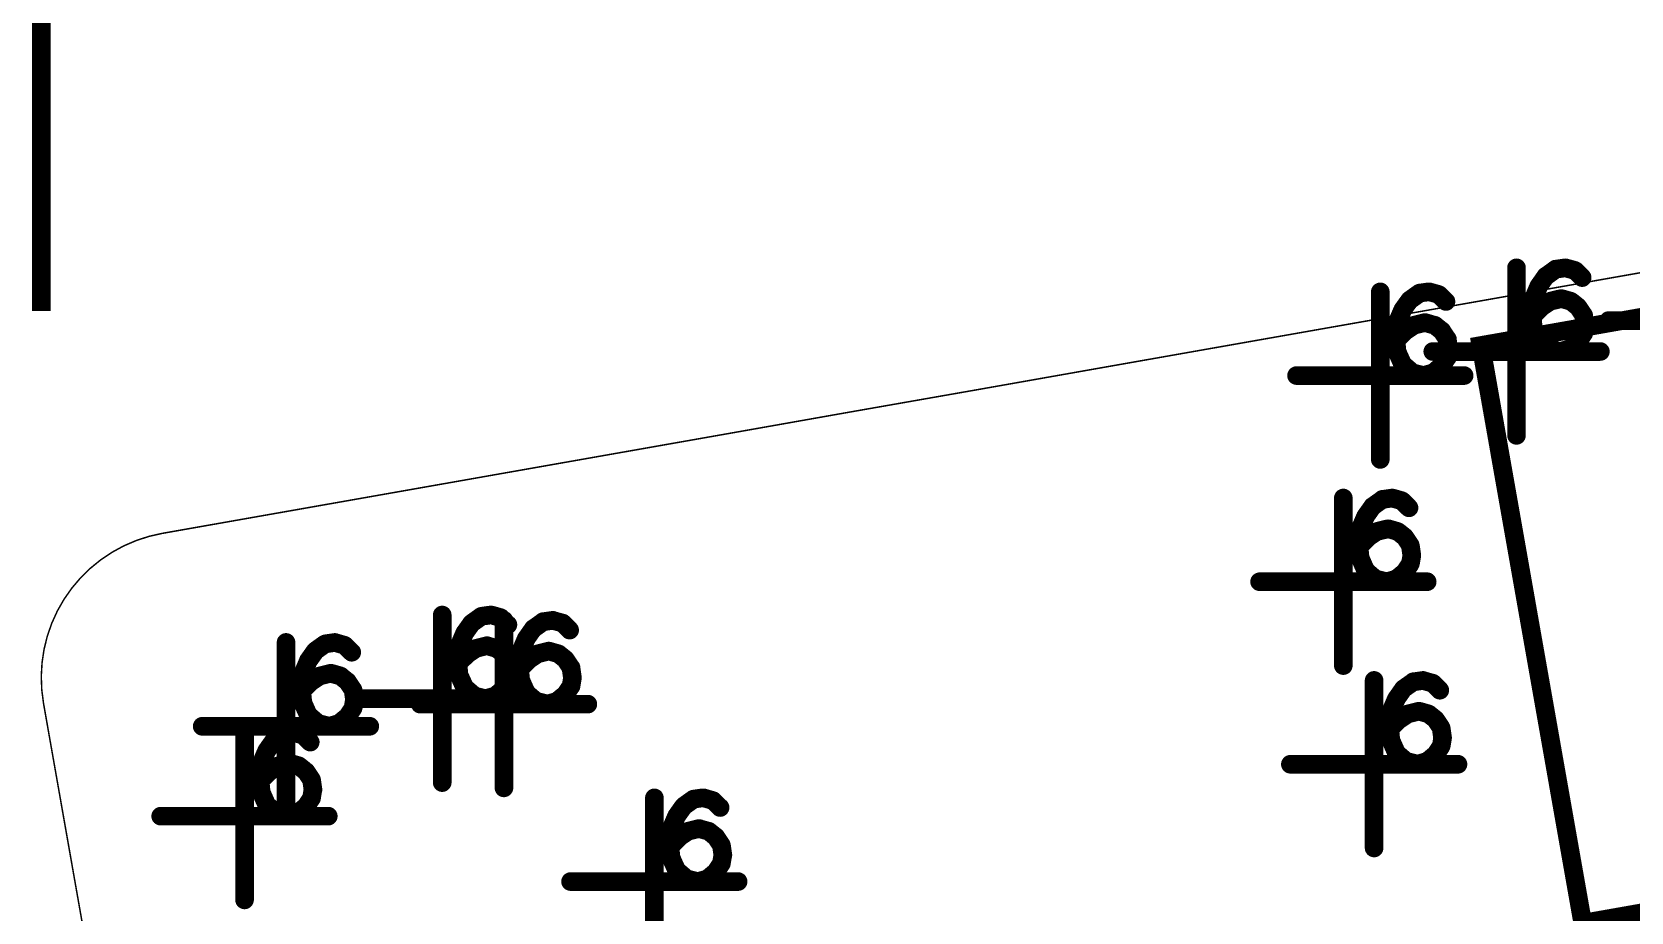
# Model space of a CAD drawing. Header units: millimetres. Extents: x 3885 to 4350, y -149 to 182.
# Drawn here: x 4103.57 to 4114.48, y 85.43 to 91.43 of the extents above; entities that cross this region are included whole.
import ezdxf

# ---------------------------------------------------------------- set-up
doc = ezdxf.new("R2010")
doc.units = ezdxf.units.MM
doc.header["$LTSCALE"] = 23.1
doc.layers.get('0').update_dxf_attribs({"linetype": 'CONTINUOUS'})

# ---------------------------------------------------------------- blocks, each defined once
blk = doc.blocks.new('PAD_R1')
at = {"const_width": 0.5}
blk.add_lwpolyline([(0.25, 0, 1), (-0.25, 0, 1)], format="xyb", close=True, dxfattribs=at)

msp = doc.modelspace()

# ---------------------------------------------------------------- linework, layer by layer
for points, const_width in [([(4103.635, 89.527), (4103.635, 127.212)], 0.127), ([(4113.695, 89.822), (4113.695, 88.679)], 0.127), ([(4113.892, 89.84), (4113.966, 89.737)], 0.0821), ([(4113.986, 89.88), (4114.004, 89.754)], 0.0672), ([(4114.079, 89.874), (4114.045, 89.751)], 0.0695), ([(4114.164, 89.824), (4114.074, 89.734)], 0.0675), ([(4113.058, 89.717), (4113.075, 89.591)], 0.0672), ([(4113.82, 89.768), (4113.923, 89.695)], 0.0818), ([(4112.766, 89.658), (4112.766, 88.515)], 0.127), ([(4112.891, 89.605), (4112.994, 89.531)], 0.0818), ([(4112.963, 89.677), (4113.037, 89.573)], 0.0821), ([(4113.15, 89.71), (4113.116, 89.588)], 0.0695), ([(4113.235, 89.66), (4113.145, 89.571)], 0.0675), ([(4113.751, 89.604), (4113.876, 89.585)], 0.0754), ([(4113.775, 89.69), (4113.892, 89.64)], 0.0727), ([(4113.86, 89.627), (4113.931, 89.522)], 0.0687), ([(4113.947, 89.665), (4113.977, 89.541)], 0.0785), ([(4114.051, 89.664), (4114.016, 89.542)], 0.0695), ([(4114.13, 89.624), (4114.051, 89.525)], 0.0609), ([(4112.846, 89.526), (4112.963, 89.476)], 0.0727), ([(4113.018, 89.501), (4113.049, 89.378)], 0.0785), ([(4113.122, 89.5), (4113.087, 89.378)], 0.0695), ([(4113.743, 89.554), (4113.868, 89.535)], 0.0754), ([(4113.788, 89.567), (4113.878, 89.477)], 0.0945), ([(4114.186, 89.562), (4114.081, 89.492)], 0.0687), ([(4112.814, 89.391), (4112.94, 89.372)], 0.0754), ([(4112.822, 89.44), (4112.947, 89.421)], 0.0754), ([(4112.86, 89.403), (4112.949, 89.313)], 0.0945), ([(4112.931, 89.464), (4113.002, 89.358)], 0.0687), ([(4113.202, 89.46), (4113.122, 89.361)], 0.0609), ([(4113.257, 89.398), (4113.152, 89.328)], 0.0687), ([(4113.742, 89.454), (4113.868, 89.466)], 0.0955), ([(4113.771, 89.344), (4113.887, 89.395)], 0.0939), ([(4114.22, 89.474), (4114.094, 89.456)], 0.0675), ([(4114.22, 89.392), (4114.095, 89.413)], 0.058), ([(4115.466, 89.462), (4114.323, 89.462)], 0.127), ([(4112.813, 89.29), (4112.939, 89.303)], 0.0955), ([(4114.267, 89.251), (4113.124, 89.251)], 0.127), ([(4113.291, 89.31), (4113.166, 89.292)], 0.0675), ([(4113.84, 89.25), (4113.922, 89.346)], 0.0879), ([(4113.937, 89.198), (4113.968, 89.322)], 0.0785), ([(4114.041, 89.199), (4114.007, 89.321)], 0.0692), ([(4114.126, 89.244), (4114.045, 89.342)], 0.0743), ([(4114.186, 89.31), (4114.081, 89.381)], 0.0687), ([(4112.842, 89.18), (4112.958, 89.232)], 0.0939), ([(4112.911, 89.086), (4112.994, 89.183)], 0.0879), ([(4113.198, 89.081), (4113.116, 89.179)], 0.0743), ([(4113.257, 89.147), (4113.152, 89.217)], 0.0687), ([(4113.291, 89.229), (4113.166, 89.25)], 0.058), ([(4113.338, 89.087), (4112.195, 89.087)], 0.127), ([(4113.008, 89.035), (4113.039, 89.158)], 0.0785), ([(4113.113, 89.035), (4113.078, 89.158)], 0.0692), ([(4112.805, 88.31), (4112.823, 88.184)], 0.0672), ([(4112.898, 88.304), (4112.863, 88.181)], 0.0695), ([(4112.514, 88.252), (4112.514, 87.109)], 0.127), ([(4112.639, 88.198), (4112.742, 88.125)], 0.0818), ([(4112.711, 88.27), (4112.784, 88.167)], 0.0821), ([(4112.983, 88.254), (4112.893, 88.164)], 0.0675), ([(4112.594, 88.12), (4112.711, 88.07)], 0.0727), ([(4112.766, 88.095), (4112.796, 87.971)], 0.0785), ([(4112.87, 88.094), (4112.835, 87.972)], 0.0695), ([(4112.562, 87.984), (4112.687, 87.965)], 0.0754), ([(4112.569, 88.034), (4112.695, 88.015)], 0.0754), ([(4112.607, 87.997), (4112.697, 87.907)], 0.0945), ([(4112.679, 88.057), (4112.749, 87.952)], 0.0687), ([(4112.949, 88.054), (4112.87, 87.955)], 0.0609), ([(4113.005, 87.992), (4112.9, 87.922)], 0.0687), ([(4112.561, 87.884), (4112.687, 87.897)], 0.0955), ([(4113.039, 87.904), (4112.913, 87.886)], 0.0675), ([(4112.59, 87.774), (4112.706, 87.825)], 0.0939), ([(4112.659, 87.68), (4112.741, 87.776)], 0.0879), ([(4112.756, 87.628), (4112.787, 87.752)], 0.0785), ([(4112.86, 87.629), (4112.825, 87.751)], 0.0692), ([(4112.945, 87.674), (4112.864, 87.772)], 0.0743), ([(4113.005, 87.74), (4112.9, 87.811)], 0.0687), ([(4113.039, 87.822), (4112.914, 87.843)], 0.058), ([(4113.086, 87.681), (4111.943, 87.681)], 0.127), ([(4106.369, 87.454), (4106.369, 86.311)], 0.127), ([(4106.566, 87.473), (4106.64, 87.37)], 0.0821), ([(4106.661, 87.513), (4106.678, 87.387)], 0.0672), ([(4106.754, 87.506), (4106.719, 87.384)], 0.0695), ([(4106.838, 87.456), (4106.748, 87.367)], 0.0675), ([(4106.79, 87.418), (4106.79, 86.275)], 0.127), ([(4106.987, 87.436), (4107.061, 87.333)], 0.0821), ([(4107.081, 87.476), (4107.099, 87.35)], 0.0672), ([(4107.174, 87.469), (4107.14, 87.347)], 0.0695), ([(4105.595, 87.325), (4105.613, 87.199)], 0.0672), ([(4105.688, 87.318), (4105.653, 87.196)], 0.0695), ([(4106.449, 87.322), (4106.566, 87.272)], 0.0727), ([(4106.494, 87.401), (4106.597, 87.327)], 0.0818), ([(4106.915, 87.364), (4107.018, 87.291)], 0.0818), ([(4107.259, 87.42), (4107.169, 87.33)], 0.0675), ([(4105.304, 87.267), (4105.304, 86.124)], 0.127), ([(4105.428, 87.213), (4105.532, 87.139)], 0.0818), ([(4105.5, 87.285), (4105.574, 87.182)], 0.0821), ([(4105.773, 87.268), (4105.683, 87.179)], 0.0675), ([(4106.425, 87.236), (4106.55, 87.217)], 0.0754), ([(4106.463, 87.199), (4106.552, 87.109)], 0.0945), ([(4106.534, 87.26), (4106.605, 87.154)], 0.0687), ([(4106.621, 87.297), (4106.652, 87.174)], 0.0785), ([(4106.725, 87.296), (4106.69, 87.174)], 0.0695), ([(4106.805, 87.256), (4106.725, 87.157)], 0.0609), ([(4106.846, 87.2), (4106.971, 87.18)], 0.0754), ([(4106.87, 87.286), (4106.987, 87.236)], 0.0727), ([(4106.955, 87.223), (4107.026, 87.117)], 0.0687), ([(4107.042, 87.26), (4107.072, 87.137)], 0.0785), ([(4107.146, 87.26), (4107.111, 87.138)], 0.0695), ([(4107.225, 87.22), (4107.146, 87.121)], 0.0609), ([(4105.384, 87.134), (4105.5, 87.084)], 0.0727), ([(4105.555, 87.109), (4105.586, 86.986)], 0.0785), ([(4105.66, 87.109), (4105.625, 86.986)], 0.0695), ([(4106.416, 87.086), (4106.542, 87.099)], 0.0955), ([(4106.417, 87.187), (4106.543, 87.168)], 0.0754), ([(4106.86, 87.194), (4106.755, 87.124)], 0.0687), ([(4106.894, 87.106), (4106.769, 87.088)], 0.0675), ([(4106.838, 87.15), (4106.963, 87.131)], 0.0754), ([(4106.883, 87.163), (4106.973, 87.073)], 0.0945), ([(4107.281, 87.158), (4107.176, 87.087)], 0.0687), ([(4105.352, 86.999), (4105.477, 86.98)], 0.0754), ([(4105.359, 87.048), (4105.485, 87.029)], 0.0754), ([(4105.397, 87.011), (4105.487, 86.922)], 0.0945), ([(4105.469, 87.072), (4105.539, 86.966)], 0.0687), ([(4105.739, 87.068), (4105.66, 86.969)], 0.0609), ([(4105.795, 87.006), (4105.689, 86.936)], 0.0687), ([(4106.445, 86.976), (4106.561, 87.028)], 0.0939), ([(4106.514, 86.882), (4106.597, 86.979)], 0.0879), ([(4106.86, 86.943), (4106.755, 87.013)], 0.0687), ([(4106.894, 87.025), (4106.769, 87.046)], 0.058), ([(4106.837, 87.05), (4106.963, 87.062)], 0.0955), ([(4106.866, 86.94), (4106.982, 86.991)], 0.0939), ([(4107.315, 87.07), (4107.189, 87.052)], 0.0675), ([(4107.315, 86.988), (4107.19, 87.009)], 0.058), ([(4112.724, 87.008), (4112.724, 85.865)], 0.127), ([(4112.921, 87.026), (4112.994, 86.923)], 0.0821), ([(4113.015, 87.066), (4113.033, 86.94)], 0.0672), ([(4113.108, 87.059), (4113.073, 86.937)], 0.0695), ([(4113.193, 87.01), (4113.103, 86.92)], 0.0675), ([(4105.35, 86.898), (4105.477, 86.911)], 0.0955), ([(4105.829, 86.918), (4105.703, 86.9)], 0.0675), ([(4106.941, 86.883), (4105.798, 86.883)], 0.127), ([(4107.362, 86.846), (4106.219, 86.846)], 0.127), ([(4106.611, 86.831), (4106.642, 86.954)], 0.0785), ([(4106.716, 86.831), (4106.681, 86.954)], 0.0692), ([(4106.801, 86.877), (4106.719, 86.975)], 0.0743), ([(4106.935, 86.846), (4107.017, 86.942)], 0.0879), ([(4107.032, 86.794), (4107.063, 86.918)], 0.0785), ([(4107.136, 86.795), (4107.102, 86.917)], 0.0692), ([(4107.221, 86.84), (4107.14, 86.938)], 0.0743), ([(4107.281, 86.906), (4107.176, 86.977)], 0.0687), ([(4112.804, 86.876), (4112.921, 86.826)], 0.0727), ([(4112.849, 86.954), (4112.952, 86.881)], 0.0818), ([(4105.379, 86.788), (4105.495, 86.84)], 0.0939), ([(4105.448, 86.694), (4105.531, 86.791)], 0.0879), ([(4105.546, 86.643), (4105.577, 86.766)], 0.0785), ([(4105.735, 86.689), (4105.654, 86.787)], 0.0743), ([(4105.795, 86.755), (4105.689, 86.825)], 0.0687), ([(4105.829, 86.837), (4105.703, 86.858)], 0.058), ([(4112.779, 86.79), (4112.905, 86.771)], 0.0754), ([(4112.889, 86.813), (4112.96, 86.707)], 0.0687), ([(4112.976, 86.85), (4113.006, 86.727)], 0.0785), ([(4113.08, 86.85), (4113.045, 86.728)], 0.0695), ([(4113.159, 86.81), (4113.08, 86.711)], 0.0609), ([(4105.875, 86.695), (4104.732, 86.695)], 0.127), ([(4105.021, 86.654), (4105.021, 85.511)], 0.127), ([(4105.217, 86.672), (4105.291, 86.569)], 0.0821), ([(4105.312, 86.712), (4105.33, 86.586)], 0.0672), ([(4105.405, 86.705), (4105.37, 86.583)], 0.0695), ([(4105.65, 86.644), (4105.615, 86.766)], 0.0692), ([(4112.771, 86.64), (4112.897, 86.652)], 0.0955), ([(4112.772, 86.74), (4112.897, 86.721)], 0.0754), ([(4112.817, 86.753), (4112.907, 86.663)], 0.0945), ([(4113.215, 86.748), (4113.11, 86.677)], 0.0687), ([(4113.249, 86.66), (4113.123, 86.642)], 0.0675), ([(4105.145, 86.6), (4105.249, 86.526)], 0.0818), ([(4105.49, 86.656), (4105.4, 86.566)], 0.0675), ([(4112.8, 86.53), (4112.916, 86.581)], 0.0939), ([(4113.215, 86.496), (4113.11, 86.567)], 0.0687), ([(4113.249, 86.578), (4113.124, 86.599)], 0.058), ([(4105.1, 86.522), (4105.217, 86.471)], 0.0727), ([(4105.186, 86.459), (4105.256, 86.353)], 0.0687), ([(4105.272, 86.496), (4105.303, 86.373)], 0.0785), ([(4105.376, 86.496), (4105.341, 86.373)], 0.0695), ([(4105.456, 86.455), (4105.376, 86.356)], 0.0609), ([(4113.296, 86.436), (4112.153, 86.436)], 0.127), ([(4112.869, 86.436), (4112.951, 86.532)], 0.0879), ([(4112.966, 86.384), (4112.997, 86.508)], 0.0785), ([(4113.07, 86.385), (4113.035, 86.507)], 0.0692), ([(4113.155, 86.43), (4113.074, 86.528)], 0.0743), ([(4105.068, 86.386), (4105.194, 86.367)], 0.0754), ([(4105.076, 86.435), (4105.201, 86.416)], 0.0754), ([(4105.114, 86.398), (4105.204, 86.309)], 0.0945), ([(4105.512, 86.394), (4105.406, 86.323)], 0.0687), ([(4105.067, 86.285), (4105.193, 86.298)], 0.0955), ([(4105.096, 86.175), (4105.212, 86.227)], 0.0939), ([(4105.546, 86.305), (4105.42, 86.287)], 0.0675), ([(4105.545, 86.224), (4105.42, 86.245)], 0.058), ([(4107.816, 86.207), (4107.816, 85.064)], 0.127), ([(4108.012, 86.226), (4108.086, 86.122)], 0.0821), ([(4108.107, 86.266), (4108.125, 86.14)], 0.0672), ([(4108.2, 86.259), (4108.165, 86.137)], 0.0695), ([(4105.165, 86.081), (4105.248, 86.178)], 0.0879), ([(4105.263, 86.03), (4105.293, 86.153)], 0.0785), ([(4105.367, 86.031), (4105.332, 86.153)], 0.0692), ([(4105.452, 86.076), (4105.371, 86.174)], 0.0743), ([(4105.512, 86.142), (4105.406, 86.212)], 0.0687), ([(4107.94, 86.154), (4108.044, 86.08)], 0.0818), ([(4108.285, 86.209), (4108.195, 86.12)], 0.0675), ([(4105.592, 86.082), (4104.449, 86.082)], 0.127), ([(4107.895, 86.075), (4108.012, 86.025)], 0.0727), ([(4107.981, 86.013), (4108.051, 85.907)], 0.0687), ([(4108.067, 86.05), (4108.098, 85.927)], 0.0785), ([(4108.171, 86.049), (4108.137, 85.927)], 0.0695), ([(4108.251, 86.009), (4108.171, 85.91)], 0.0609), ([(4107.863, 85.94), (4107.989, 85.921)], 0.0754), ([(4107.871, 85.989), (4107.996, 85.97)], 0.0754), ([(4107.909, 85.952), (4107.999, 85.862)], 0.0945), ([(4108.307, 85.947), (4108.201, 85.877)], 0.0687), ([(4107.862, 85.839), (4107.988, 85.852)], 0.0955), ([(4107.891, 85.729), (4108.007, 85.781)], 0.0939), ([(4108.341, 85.859), (4108.215, 85.841)], 0.0675), ([(4108.34, 85.778), (4108.215, 85.799)], 0.058), ([(4107.96, 85.635), (4108.043, 85.732)], 0.0879), ([(4108.058, 85.584), (4108.088, 85.707)], 0.0785), ([(4108.162, 85.584), (4108.127, 85.706)], 0.0692), ([(4108.247, 85.63), (4108.166, 85.727)], 0.0743), ([(4108.307, 85.696), (4108.201, 85.766)], 0.0687), ([(4108.387, 85.636), (4107.244, 85.636)], 0.127)]:
    msp.add_lwpolyline(points, dxfattribs=dict(const_width=const_width))
at = {"const_width": 0.0102}
msp.add_lwpolyline([(4122.33, 91.162), (4110.84, 89.136), (4110.003, 88.988), (4109.148, 88.838), (4108.312, 88.69), (4104.461, 88.011, 0.414288), (4103.65, 86.852), (4105.664, 75.429, 0.414203), (4106.823, 74.618), (4110.673, 75.297), (4111.51, 75.444), (4112.365, 75.595), (4113.202, 75.742), (4124.546, 77.743, -0.144705)], format="xyb", dxfattribs=at)
at = {"const_width": 0.127}
msp.add_lwpolyline([(4113.452, 89.292), (4117.392, 89.986), (4118.086, 86.047), (4114.147, 85.352)], close=True, dxfattribs=at)

# ---------------------------------------------------------------- block references
at = {"xscale": 0.127, "yscale": 0.127}
for p in [(4113.695, 89.822), (4113.962, 89.813), (4114.029, 89.822), (4114.095, 89.803), (4113.848, 89.698), (4113.895, 89.765), (4114.143, 89.755), (4112.766, 89.658), (4112.966, 89.601), (4113.033, 89.649), (4113.1, 89.658), (4113.166, 89.639), (4113.214, 89.592), (4113.819, 89.632), (4113.924, 89.593), (4114, 89.612), (4114.067, 89.593), (4112.89, 89.468), (4112.919, 89.535), (4113.8, 89.508), (4113.8, 89.489), (4113.867, 89.555), (4114.114, 89.555), (4114.153, 89.498), (4112.938, 89.392), (4112.995, 89.43), (4113.071, 89.449), (4113.138, 89.43), (4113.186, 89.392), (4113.81, 89.413), (4114.153, 89.374), (4114.162, 89.431), (4114.323, 89.462), (4112.871, 89.344), (4112.871, 89.325), (4112.881, 89.249), (4113.124, 89.251), (4113.224, 89.335), (4113.233, 89.268), (4113.848, 89.327), (4113.915, 89.27), (4113.991, 89.251), (4114.057, 89.27), (4114.114, 89.317), (4114.267, 89.251), (4112.919, 89.163), (4113.186, 89.153), (4113.224, 89.211), (4112.195, 89.087), (4112.986, 89.106), (4113.062, 89.087), (4113.128, 89.106), (4113.338, 89.087), (4113.695, 88.679), (4112.766, 88.515), (4112.514, 88.252), (4112.714, 88.195), (4112.781, 88.243), (4112.847, 88.252), (4112.914, 88.233), (4112.962, 88.185), (4112.638, 88.062), (4112.667, 88.128), (4112.619, 87.938), (4112.686, 87.985), (4112.743, 88.023), (4112.819, 88.042), (4112.886, 88.023), (4112.933, 87.985), (4112.619, 87.919), (4112.629, 87.843), (4112.971, 87.928), (4112.981, 87.861), (4112.667, 87.757), (4112.933, 87.747), (4112.971, 87.804), (4111.943, 87.681), (4112.733, 87.7), (4112.81, 87.681), (4112.876, 87.7), (4113.086, 87.681), (4106.369, 87.454), (4106.569, 87.397), (4106.636, 87.445), (4106.703, 87.454), (4106.769, 87.435), (4106.79, 87.418), (4107.057, 87.409), (4107.124, 87.418), (4107.19, 87.399), (4106.522, 87.331), (4106.817, 87.388), (4106.943, 87.294), (4106.99, 87.361), (4107.238, 87.351), (4105.304, 87.267), (4105.504, 87.209), (4105.571, 87.257), (4105.637, 87.267), (4105.704, 87.247), (4105.752, 87.2), (4106.493, 87.264), (4106.541, 87.188), (4106.598, 87.226), (4106.674, 87.245), (4106.741, 87.226), (4106.789, 87.188), (4106.914, 87.227), (4107.019, 87.189), (4107.095, 87.208), (4107.162, 87.189), (4105.428, 87.076), (4105.456, 87.143), (4106.474, 87.14), (4106.474, 87.121), (4106.827, 87.131), (4106.895, 87.103), (4106.895, 87.084), (4106.962, 87.151), (4107.209, 87.151), (4107.248, 87.094), (4112.514, 87.109), (4105.475, 87), (4105.533, 87.038), (4105.609, 87.057), (4105.676, 87.038), (4105.723, 87), (4106.484, 87.045), (4106.522, 86.959), (4106.827, 87.007), (4106.836, 87.064), (4106.905, 87.008), (4107.248, 86.97), (4107.257, 87.027), (4112.724, 87.008), (4112.991, 86.999), (4113.058, 87.008), (4113.124, 86.989), (4105.409, 86.952), (4105.409, 86.933), (4105.418, 86.857), (4105.761, 86.943), (4105.771, 86.876), (4105.798, 86.883), (4106.219, 86.846), (4106.589, 86.902), (4106.665, 86.883), (4106.731, 86.902), (4106.789, 86.95), (4106.941, 86.883), (4106.943, 86.923), (4107.01, 86.865), (4107.086, 86.846), (4107.152, 86.865), (4107.209, 86.913), (4107.362, 86.846), (4112.877, 86.884), (4112.924, 86.951), (4113.172, 86.941), (4105.456, 86.771), (4105.723, 86.762), (4105.761, 86.819), (4112.848, 86.817), (4112.896, 86.741), (4112.953, 86.779), (4113.029, 86.798), (4113.096, 86.779), (4113.143, 86.741), (4104.732, 86.695), (4105.021, 86.654), (4105.287, 86.644), (4105.354, 86.654), (4105.421, 86.635), (4105.523, 86.714), (4105.599, 86.695), (4105.666, 86.714), (4105.875, 86.695), (4112.829, 86.693), (4112.829, 86.674), (4113.181, 86.684), (4105.173, 86.53), (4105.221, 86.596), (4105.469, 86.587), (4112.839, 86.598), (4113.181, 86.56), (4113.191, 86.617), (4105.144, 86.463), (4105.249, 86.425), (4105.326, 86.444), (4105.392, 86.425), (4112.153, 86.436), (4112.877, 86.513), (4112.943, 86.455), (4113.02, 86.436), (4113.086, 86.455), (4113.143, 86.503), (4113.296, 86.436), (4105.125, 86.339), (4105.125, 86.32), (4105.192, 86.387), (4105.44, 86.387), (4105.478, 86.33), (4106.369, 86.311), (4105.135, 86.244), (4105.478, 86.206), (4105.488, 86.263), (4106.79, 86.275), (4107.816, 86.207), (4108.082, 86.198), (4108.149, 86.207), (4105.173, 86.158), (4105.24, 86.101), (4105.304, 86.124), (4105.383, 86.101), (4105.44, 86.149), (4107.968, 86.084), (4108.016, 86.15), (4108.216, 86.188), (4108.264, 86.141), (4104.449, 86.082), (4105.316, 86.082), (4105.592, 86.082), (4107.939, 86.017), (4108.044, 85.979), (4108.121, 85.998), (4108.187, 85.979), (4107.92, 85.893), (4107.92, 85.874), (4107.987, 85.941), (4108.235, 85.941), (4108.273, 85.883), (4112.724, 85.865), (4107.93, 85.798), (4108.273, 85.76), (4108.283, 85.817), (4107.968, 85.712), (4108.035, 85.655), (4108.178, 85.655), (4108.235, 85.702), (4107.244, 85.636), (4108.111, 85.636), (4108.387, 85.636), (4105.021, 85.511)]:
    msp.add_blockref('PAD_R1', p, dxfattribs=at)

doc.saveas('drawing.dxf')
